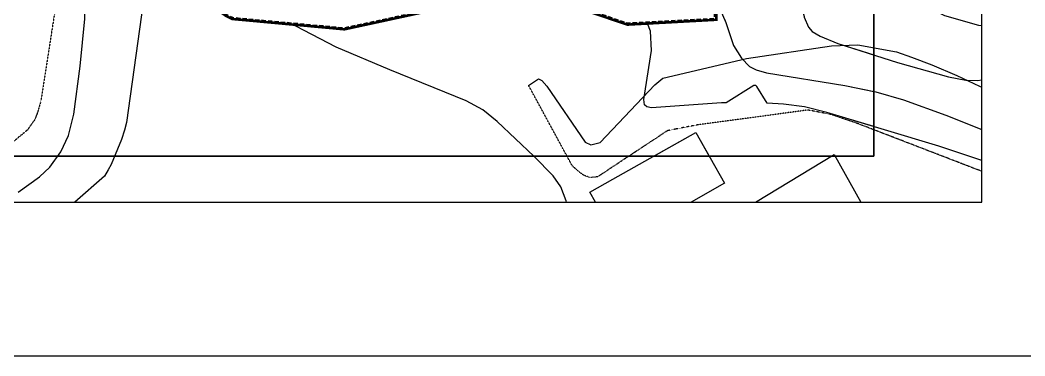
# Model space of a CAD drawing. Extents: x 152195838 to 160350639, y 364657247 to 370318102.
# Drawn here: x 157111278 to 157346304, y 364807569 to 364886159 of the extents above; entities that cross this region are included whole.
import ezdxf
from ezdxf.xclip import XClip

# ---------------------------------------------------------------- set-up
doc = ezdxf.new("R2010")
doc.units = 0
doc.header["$MEASUREMENT"] = 0
for name, pattern in [('5M5', [10, 5, -5]), ('AAA004', [3, 2, -1]), ('DIVIDEX2', [2.5, 1, -0.5, 0, -0.5, 0, -0.5]), ('PHANTOM2', [1.25, 0.625, -0.125, 0.125, -0.125, 0.125, -0.125]), ('사무실2종$0$ACAD_ISO04W100', [30, 24, -3, 0, -3])]:
    doc.linetypes.add(name, pattern=pattern)
doc.layers.get('0').update_dxf_attribs({"linetype": 'CONTINUOUS'})
for name, color, linetype in [('0 구역계(부지)', 5, 'PHANTOM2'), ('4A.TEC SITE', 1, 'DIVIDEX2'), ('4A.TEC 주차 확장형', 8, 'CONTINUOUS'), ('B0014111', 7, 'CONTINUOUS'), ('F0017111', 30, 'CONTINUOUS'), ('F0017114', 7, 'CONTINUOUS'), ('F0027217', 7, 'CONTINUOUS'), ('F0037221', 7, 'CONTINUOUS'), ('F0037223', 7, '5M5')]:
    doc.layers.add(name, color=color, linetype=linetype)
doc.layers.add('DEFPOINT', color=135, linetype='CONTINUOUS', plot=False)

# ---------------------------------------------------------------- blocks, each defined once
blk = doc.blocks.new('zw$CACE')
at = {"layer": 'B0014111', "flags": 128}
blk.add_lwpolyline([(-12260, -22630), (-18003, -25873), (-24735, -13965), (-19425, -10967), (0, 0), (6731, -11907)], close=True, dxfattribs=at)
at = {"layer": 'F0017111', "flags": 128}
for points in [[(85595, 23132), (76458, 23451), (66199, 25022), (58234, 27304), (51538, 30725), (43603, 36573), (33434, 46127), (15469, 65587), (3628, 77251)], [(4348, 31669), (5276, 29881), (7025, 25685), (8844, 20317), (10675, 17347), (12592, 15453), (14119, 14611), (16539, 13939), (34897, 10944), (42163, 9468), (48602, 7625), (58495, 3997), (78854, -3941)], [(90232, -14888), (70376, -7771), (56838, -3202), (30701, 4677), (25409, 6009), (20525, 6630), (16686, 6837), (14268, 10773), (14216, 10843), (14153, 10903), (14080, 10951), (14000, 10985), (13915, 11006), (13829, 11011), (13742, 11001), (13659, 10976), (13581, 10937), (7088, 6948), (6052, 6942), (-4869, 6137), (-10329, 5757), (-11468, 5979), (-11972, 6457), (-12111, 7734), (-10329, 19200), (-10620, 23657), (-11255, 25475)]]:
    blk.add_lwpolyline(points, dxfattribs=at)
at = {"layer": 'F0017114', "flags": 128}
blk.add_lwpolyline([(4051, 59475), (8533, 55595), (13421, 50923), (18038, 45626), (21163, 41219), (22438, 38792), (23390, 35893), (25368, 27002), (26349, 24645), (27257, 23580), (29084, 22481), (33273, 20797), (47167, 16357), (59134, 12977), (63153, 12213), (65884, 12141), (69709, 12834), (73665, 13936), (74411, 13966), (74886, 13685), (76135, 10817), (76977, 8859), (78411, 7298)], dxfattribs=at)
blk = doc.blocks.new('zw$C900')
at = {"layer": '0 구역계(부지)', "linetype": 'AAA004', "ltscale": 500, "flags": 128}
blk.add_lwpolyline([(-78576, -83230), (-84358, -81321), (-100487, -75984), (-109941, -75633), (-142159, -85468), (-161435, -88757), (-252852, -90934), (-260151, -93736), (-271129, -102323), (-291575, -111577), (-291456, -113105), (-292591, -125163), (-292605, -129353), (-292051, -132630), (-291060, -134530), (-289085, -141318), (-289168, -144287), (-285317, -146399), (-285092, -151580), (-282702, -162240), (-272700, -185724), (-265309, -192985), (-216758, -218936), (-205440, -225775), (-188949, -237591), (-187640, -238240), (-161500, -240648), (-136284, -235184), (-121462, -234588), (-113066, -233536), (-95241, -239556), (-74880, -238437)], close=True, dxfattribs=at)
at = {"layer": '4A.TEC SITE', "color": 10, "linetype": '사무실2종$0$ACAD_ISO04W100', "ltscale": 300, "const_width": 600}
blk.add_lwpolyline([(-265548, -193310), (-216956, -219284), (-205660, -226110), (-189156, -237935), (-187750, -238631), (-161475, -241052), (-136234, -235582), (-121429, -234987), (-113107, -233944), (-95296, -239959), (-74470, -238816), (-74470, -238816), (-78183, -82939), (-78183, -82939)], dxfattribs=at)
blk = doc.blocks.new('dwgE1B8')
at = {"layer": 'B0014111', "flags": 128}
for points in [[(1054490, 904419), (1048747, 901176), (1042015, 913084), (1047325, 916081), (1066750, 927049), (1073481, 915141)], [(1138955, 851466), (1093171, 823790), (1053321, 894186), (1099105, 921862)]]:
    blk.add_lwpolyline(points, close=True, dxfattribs=at)
at = {"layer": 'F0017111', "flags": 128}
for points in [[(1045136, 874684), (1046521, 880484), (1046509, 880880), (1044439, 885420), (1042958, 888585), (1041501, 892335), (1036443, 910998), (1035216, 914338), (1033432, 916866), (1028878, 921488), (1020284, 929580), (1016925, 932304), (1013059, 934410), (995227, 941675), (982618, 947002), (973198, 951902), (972573, 952278)], [(908230, 913061), (913218, 916675), (915654, 918910), (918243, 922520), (920054, 926336), (921250, 931328), (922743, 942522), (923837, 953662), (923939, 959876), (923452, 962839), (922575, 965430), (920971, 967653), (916309, 971739), (898308, 985796)], [(1156982, 912160), (1137126, 919277), (1123588, 923846), (1097451, 931726), (1092159, 933058), (1087276, 933678), (1083436, 933886), (1081018, 937822), (1080966, 937892), (1080903, 937951), (1080830, 937999), (1080750, 938034), (1080666, 938054), (1080579, 938060), (1080492, 938050), (1080409, 938025), (1080331, 937986), (1073838, 933997), (1072802, 933991), (1061881, 933186), (1056421, 932806), (1055282, 933027), (1054778, 933506), (1054639, 934782), (1056421, 946249), (1056130, 950705), (1055497, 952519)], [(1073452, 953507), (1073775, 952733), (1075594, 947366), (1077425, 944396), (1079342, 942502), (1080869, 941660), (1083289, 940987), (1101647, 937992), (1108913, 936516), (1115352, 934673), (1125246, 931046), (1145605, 923108)]]:
    blk.add_lwpolyline(points, dxfattribs=at)
at = {"layer": 'F0017114', "flags": 128}
blk.add_lwpolyline([(1092012, 954528), (1092118, 954050), (1093099, 951694), (1094007, 950628), (1095834, 949529), (1100023, 947845), (1113917, 943405), (1125884, 940025), (1129903, 939262), (1132634, 939190), (1136459, 939882), (1137196, 940088)], dxfattribs=at)
at = {"layer": 'F0037221', "flags": 128}
for points in [[(938838, 967057), (938851, 966934), (933614, 929327), (933172, 927583), (932401, 925403), (930044, 919531), (929342, 918267), (928484, 916771), (918367, 908010), (873211, 882201), (872110, 881830)], [(1027668, 938025), (1029940, 939560), (1030784, 939229), (1031887, 937886), (1040852, 924752), (1042181, 924099), (1044378, 924698), (1057185, 938196), (1059078, 939749), (1078659, 944362), (1098489, 947340), (1104676, 947570), (1113728, 945864), (1117201, 944671), (1122012, 942845), (1127823, 940389), (1133110, 937884), (1137291, 935853), (1141792, 933707), (1144030, 932433)]]:
    blk.add_lwpolyline(points, dxfattribs=at)
at = {"layer": 'F0037223', "flags": 128}
for points in [[(874014, 898240), (873625, 898430), (867494, 907491), (862359, 908494), (859831, 912214), (860388, 917053), (860248, 918720), (838168, 957428), (813570, 997897), (807418, 1009017), (807583, 1009536), (815703, 1013814), (816374, 1013931), (817134, 1013702), (826104, 997141), (826640, 996825), (827944, 997026), (858045, 1015415), (858864, 1015478), (859443, 1015412), (860299, 1012133), (860822, 1009795), (861566, 1007401), (866023, 1000832), (869357, 997735), (886126, 987547), (889918, 984646), (914724, 962555), (916102, 961305), (916899, 960315), (917249, 959222), (917147, 957354), (913570, 934365), (912809, 931747), (912166, 930051), (910399, 927583), (879347, 901821), (874014, 898240)], [(1284882, 905928), (1269581, 921732), (1259569, 931991), (1258742, 932437), (1256529, 932519), (1215977, 921268), (1183725, 911671), (1165414, 907102), (1163189, 907021), (1161193, 907435), (1157706, 908657), (1104526, 929147), (1098474, 931207), (1097020, 931520), (1092954, 932278), (1067382, 928835), (1063397, 928093), (1060087, 927417), (1043784, 916640), (1041995, 916496), (1040680, 916927), (1039401, 917852), (1037889, 919199), (1027668, 938025)]]:
    blk.add_lwpolyline(points, dxfattribs=at)

msp = doc.modelspace()

# ---------------------------------------------------------------- linework, layer by layer
at = {"layer": 'DEFPOINT', "color": 5}
msp.add_lwpolyline([(156906639.3792, 364807568.7306), (157410639.3792, 364807568.7306), (157410639.3792, 365163968.7306), (156906639.3792, 365163968.7306)], close=True, dxfattribs=at)
at = {"layer": 'DEFPOINT'}
for points in [[(156946277.0056, 365136368.7306), (156946277.0056, 364843568.7306), (157336239.3792, 364843568.7306), (157336239.3792, 365136368.7306), (156946277.0056, 365136368.7306)], [(156965672.7955, 365116972.9407), (156965672.7955, 364843568.7306), (157336239.3792, 364843568.7306), (157336239.3792, 365116972.9407), (156965672.7955, 365116972.9407)]]:
    msp.add_lwpolyline(points, dxfattribs=at)
msp.add_lwpolyline([(157002161.8429, 365082165.6933), (157310967.3293, 365082165.6933), (157310967.3293, 364854328.8516), (157002161.8429, 364854328.8516)], close=True, dxfattribs=at)

# ---------------------------------------------------------------- block references
ref = msp.add_blockref('zw$C900', (157348622.1464, 365125052.5112))
XClip(ref).set_block_clipping_path([(-346460.3034804165, -270723.6596113443), (-37654.8170804977, -42886.8178881407)])
at = {"layer": '4A.TEC 주차 확장형'}
ref = msp.add_blockref('zw$CACE', (157269311.8737, 364859878.0336), dxfattribs=at)
XClip(ref).set_block_clipping_path([(-303639.0782071948, -16309.3029609323), (66927.5054727197, 257094.9071069956)])
ref = msp.add_blockref('zw$CACE', (157269311.8737, 364859878.0336), dxfattribs=at)
XClip(ref).set_block_clipping_path([(-267150.0308521986, -5549.1819975972), (41655.4555477202, 222287.6597256064)])
at = {"layer": 'F0027217'}
ref = msp.add_blockref('dwgE1B8', (156202561.8128, 363932829.4252), dxfattribs=at)
XClip(ref).set_block_clipping_path([(763110.9826976955, 910739.3053815961), (1133677.5663775802, 1184143.5154494643)])

doc.saveas('drawing.dxf')
